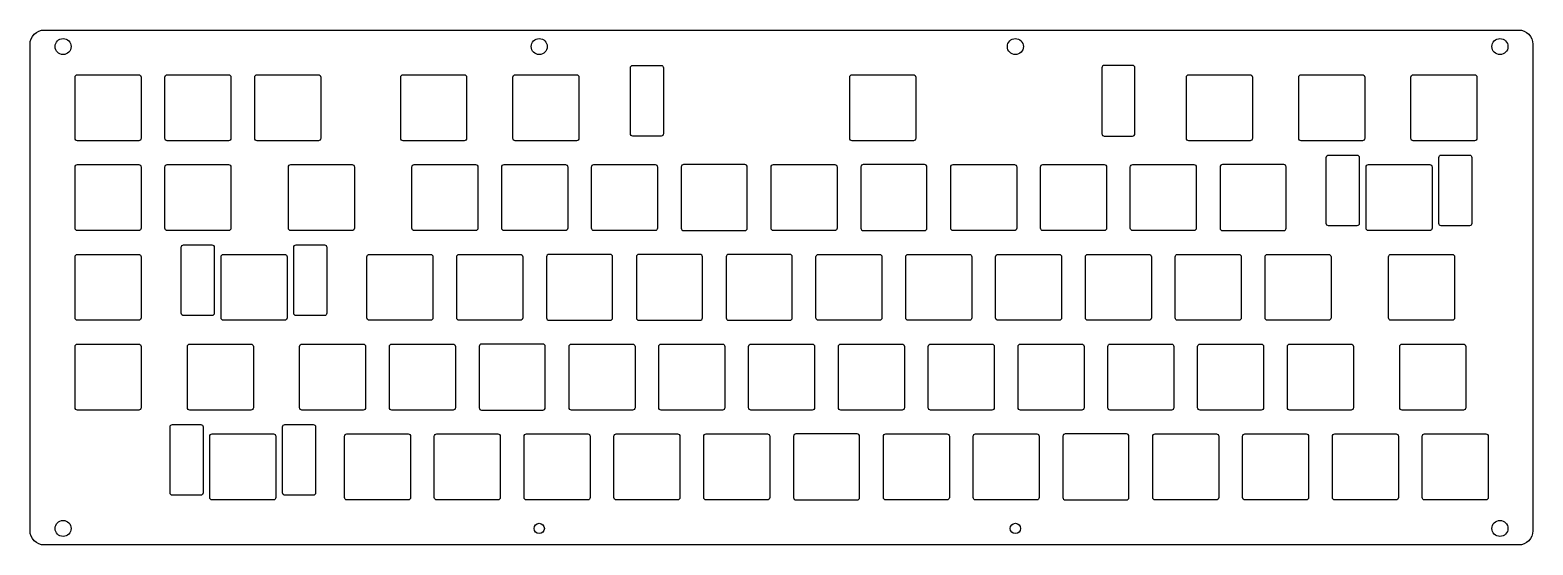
# Model space of a CAD drawing. Header units: millimetres. Extents: x -319 to 0, y -110 to 0.
import ezdxf

# ---------------------------------------------------------------- set-up
doc = ezdxf.new("R2010")
doc.units = ezdxf.units.MM
doc.layers.get('0').update_dxf_attribs({"linetype": 'CONTINUOUS'})

msp = doc.modelspace()

# ---------------------------------------------------------------- linework, layer by layer
for points in [[(-315.9, -109.62, -0.414214), (-318.9, -106.62), (-318.9, -3.37, -0.414214), (-315.9, -0.37), (-3.1, -0.37, -0.414214), (-0.1, -3.37), (-0.1, -106.62, -0.414214), (-3.1, -109.62)], [(-184.53, -22.36, -0.414214), (-185.03, -22.86), (-191.03, -22.86, -0.414214), (-191.53, -22.36), (-191.53, -8.36, -0.414214), (-191.03, -7.86), (-185.03, -7.86, -0.414214), (-184.53, -8.36)], [(-84.53, -22.36), (-84.53, -8.36, 0.414214), (-85.03, -7.86), (-91.03, -7.86, 0.414214), (-91.53, -8.36), (-91.53, -22.36, 0.414214), (-91.03, -22.86), (-85.03, -22.86, 0.414214)], [(-295.34, -23.36, -0.414214), (-295.84, -23.86), (-308.84, -23.86, -0.414214), (-309.34, -23.36), (-309.34, -10.36, -0.414214), (-308.84, -9.86), (-295.84, -9.86, -0.414214), (-295.34, -10.36)], [(-276.29, -23.36, -0.414214), (-276.79, -23.86), (-289.79, -23.86, -0.414214), (-290.29, -23.36), (-290.29, -10.36, -0.414214), (-289.79, -9.86), (-276.79, -9.86, -0.414214), (-276.29, -10.36)], [(-257.24, -23.36, -0.414214), (-257.74, -23.86), (-270.74, -23.86, -0.414214), (-271.24, -23.36), (-271.24, -10.36, -0.414214), (-270.74, -9.86), (-257.74, -9.86, -0.414214), (-257.24, -10.36)], [(-226.28, -23.36, -0.414214), (-226.78, -23.86), (-239.78, -23.86, -0.414214), (-240.28, -23.36), (-240.28, -10.36, -0.414214), (-239.78, -9.86), (-226.78, -9.86, -0.414214), (-226.28, -10.36)], [(-202.47, -23.36, -0.414214), (-202.97, -23.86), (-215.97, -23.86, -0.414214), (-216.47, -23.36), (-216.47, -10.36, -0.414214), (-215.97, -9.86), (-202.97, -9.86, -0.414214), (-202.47, -10.36)], [(-131.03, -23.36, -0.414214), (-131.53, -23.86), (-144.53, -23.86, -0.414214), (-145.03, -23.36), (-145.03, -10.36, -0.414214), (-144.53, -9.86), (-131.53, -9.86, -0.414214), (-131.03, -10.36)], [(-59.6, -23.36, -0.414214), (-60.1, -23.86), (-73.1, -23.86, -0.414214), (-73.6, -23.36), (-73.6, -10.36, -0.414214), (-73.1, -9.86), (-60.1, -9.86, -0.414214), (-59.6, -10.36)], [(-35.78, -23.36, -0.414214), (-36.28, -23.86), (-49.28, -23.86, -0.414214), (-49.78, -23.36), (-49.78, -10.36, -0.414214), (-49.28, -9.86), (-36.28, -9.86, -0.414214), (-35.78, -10.36)], [(-11.97, -23.36, -0.414214), (-12.47, -23.86), (-25.47, -23.86, -0.414214), (-25.97, -23.36), (-25.97, -10.36, -0.414214), (-25.47, -9.86), (-12.47, -9.86, -0.414214), (-11.97, -10.36)], [(-36.93, -41.41, -0.414214), (-37.43, -41.91), (-43.43, -41.91, -0.414214), (-43.93, -41.41), (-43.93, -27.41, -0.414214), (-43.43, -26.91), (-37.43, -26.91, -0.414214), (-36.93, -27.41)], [(-13.06, -41.41, -0.414214), (-13.56, -41.91), (-19.56, -41.91, -0.414214), (-20.06, -41.41), (-20.06, -27.41, -0.414214), (-19.56, -26.91), (-13.56, -26.91, -0.414214), (-13.06, -27.41)], [(-295.34, -42.41, -0.414214), (-295.84, -42.91), (-308.84, -42.91, -0.414214), (-309.34, -42.41), (-309.34, -29.41, -0.414214), (-308.84, -28.91), (-295.84, -28.91, -0.414214), (-295.34, -29.41)], [(-276.29, -42.41, -0.414214), (-276.79, -42.91), (-289.79, -42.91, -0.414214), (-290.29, -42.41), (-290.29, -29.41, -0.414214), (-289.79, -28.91), (-276.79, -28.91, -0.414214), (-276.29, -29.41)], [(-250.1, -42.41, -0.414214), (-250.6, -42.91), (-263.6, -42.91, -0.414214), (-264.1, -42.41), (-264.1, -29.41, -0.414214), (-263.6, -28.91), (-250.6, -28.91, -0.414214), (-250.1, -29.41)], [(-223.9, -42.41, -0.414214), (-224.4, -42.91), (-237.4, -42.91, -0.414214), (-237.9, -42.41), (-237.9, -29.41, -0.414214), (-237.4, -28.91), (-224.4, -28.91, -0.414214), (-223.9, -29.41)], [(-204.85, -42.41, -0.414214), (-205.35, -42.91), (-218.35, -42.91, -0.414214), (-218.85, -42.41), (-218.85, -29.41, -0.414214), (-218.35, -28.91), (-205.35, -28.91, -0.414214), (-204.85, -29.41)], [(-185.8, -42.41, -0.414214), (-186.3, -42.91), (-199.3, -42.91, -0.414214), (-199.8, -42.41), (-199.8, -29.41, -0.414214), (-199.3, -28.91), (-186.3, -28.91, -0.414214), (-185.8, -29.41)], [(-166.75, -42.41), (-166.75, -29.41, 0.414214), (-167.25, -28.91), (-180.25, -28.91, 0.414214), (-180.75, -29.41), (-180.75, -42.41, 0.414214), (-180.25, -42.91), (-167.25, -42.91, 0.414214)], [(-147.7, -42.41, -0.414214), (-148.2, -42.91), (-161.2, -42.91, -0.414214), (-161.7, -42.41), (-161.7, -29.41, -0.414214), (-161.2, -28.91), (-148.2, -28.91, -0.414214), (-147.7, -29.41)], [(-128.65, -42.41), (-128.65, -29.41, 0.414214), (-129.15, -28.91), (-142.15, -28.91, 0.414214), (-142.65, -29.41), (-142.65, -42.41, 0.414214), (-142.15, -42.91), (-129.15, -42.91, 0.414214)], [(-109.6, -42.41, -0.414214), (-110.1, -42.91), (-123.1, -42.91, -0.414214), (-123.6, -42.41), (-123.6, -29.41, -0.414214), (-123.1, -28.91), (-110.1, -28.91, -0.414214), (-109.6, -29.41)], [(-90.55, -42.41, -0.414214), (-91.05, -42.91), (-104.05, -42.91, -0.414214), (-104.55, -42.41), (-104.55, -29.41, -0.414214), (-104.05, -28.91), (-91.05, -28.91, -0.414214), (-90.55, -29.41)], [(-71.5, -42.41, -0.414214), (-72, -42.91), (-85, -42.91, -0.414214), (-85.5, -42.41), (-85.5, -29.41, -0.414214), (-85, -28.91), (-72, -28.91, -0.414214), (-71.5, -29.41)], [(-52.45, -42.41), (-52.45, -29.41, 0.414214), (-52.95, -28.91), (-65.95, -28.91, 0.414214), (-66.45, -29.41), (-66.45, -42.41, 0.414214), (-65.95, -42.91), (-52.95, -42.91, 0.414214)], [(-21.5, -42.41, -0.414214), (-22, -42.91), (-35, -42.91, -0.414214), (-35.5, -42.41), (-35.5, -29.41, -0.414214), (-35, -28.91), (-22, -28.91, -0.414214), (-21.5, -29.41)], [(-279.82, -60.46, -0.414214), (-280.32, -60.96), (-286.32, -60.96, -0.414214), (-286.82, -60.46), (-286.82, -46.46, -0.414214), (-286.32, -45.96), (-280.32, -45.96, -0.414214), (-279.82, -46.46)], [(-255.95, -60.46, -0.414214), (-256.45, -60.96), (-262.45, -60.96, -0.414214), (-262.95, -60.46), (-262.95, -46.46, -0.414214), (-262.45, -45.96), (-256.45, -45.96, -0.414214), (-255.95, -46.46)], [(-295.34, -61.46, -0.414214), (-295.84, -61.96), (-308.84, -61.96, -0.414214), (-309.34, -61.46), (-309.34, -48.46, -0.414214), (-308.84, -47.96), (-295.84, -47.96, -0.414214), (-295.34, -48.46)], [(-264.38, -61.46, -0.414214), (-264.88, -61.96), (-277.88, -61.96, -0.414214), (-278.38, -61.46), (-278.38, -48.46, -0.414214), (-277.88, -47.96), (-264.88, -47.96, -0.414214), (-264.38, -48.46)], [(-233.43, -61.46, -0.414214), (-233.93, -61.96), (-246.93, -61.96, -0.414214), (-247.43, -61.46), (-247.43, -48.46, -0.414214), (-246.93, -47.96), (-233.93, -47.96, -0.414214), (-233.43, -48.46)], [(-214.38, -61.46, -0.414214), (-214.88, -61.96), (-227.88, -61.96, -0.414214), (-228.38, -61.46), (-228.38, -48.46, -0.414214), (-227.88, -47.96), (-214.88, -47.96, -0.414214), (-214.38, -48.46)], [(-195.33, -61.46), (-195.33, -48.46, 0.414214), (-195.83, -47.96), (-208.83, -47.96, 0.414214), (-209.33, -48.46), (-209.33, -61.46, 0.414214), (-208.83, -61.96), (-195.83, -61.96, 0.414214)], [(-176.28, -61.46), (-176.28, -48.46, 0.414214), (-176.78, -47.96), (-189.78, -47.96, 0.414214), (-190.28, -48.46), (-190.28, -61.46, 0.414214), (-189.78, -61.96), (-176.78, -61.96, 0.414214)], [(-157.23, -61.46), (-157.23, -48.46, 0.414214), (-157.73, -47.96), (-170.73, -47.96, 0.414214), (-171.23, -48.46), (-171.23, -61.46, 0.414214), (-170.73, -61.96), (-157.73, -61.96, 0.414214)], [(-138.18, -61.46, -0.414214), (-138.68, -61.96), (-151.68, -61.96, -0.414214), (-152.18, -61.46), (-152.18, -48.46, -0.414214), (-151.68, -47.96), (-138.68, -47.96, -0.414214), (-138.18, -48.46)], [(-119.13, -61.46, -0.414214), (-119.63, -61.96), (-132.63, -61.96, -0.414214), (-133.13, -61.46), (-133.13, -48.46, -0.414214), (-132.63, -47.96), (-119.63, -47.96, -0.414214), (-119.13, -48.46)], [(-100.08, -61.46, -0.414214), (-100.58, -61.96), (-113.58, -61.96, -0.414214), (-114.08, -61.46), (-114.08, -48.46, -0.414214), (-113.58, -47.96), (-100.58, -47.96, -0.414214), (-100.08, -48.46)], [(-94.53, -61.96, -0.414214), (-95.03, -61.46), (-95.03, -48.46, -0.414214), (-94.53, -47.96), (-81.53, -47.96, -0.414214), (-81.03, -48.46), (-81.03, -61.46, -0.414214), (-81.53, -61.96)], [(-75.48, -61.96, -0.414214), (-75.98, -61.46), (-75.98, -48.46, -0.414214), (-75.48, -47.96), (-62.48, -47.96, -0.414214), (-61.98, -48.46), (-61.98, -61.46, -0.414214), (-62.48, -61.96)], [(-42.93, -61.46, -0.414214), (-43.43, -61.96), (-56.43, -61.96, -0.414214), (-56.93, -61.46), (-56.93, -48.46, -0.414214), (-56.43, -47.96), (-43.43, -47.96, -0.414214), (-42.93, -48.46)], [(-30.23, -61.96, -0.414214), (-30.73, -61.46), (-30.73, -48.46, -0.414214), (-30.23, -47.96), (-17.23, -47.96, -0.414214), (-16.73, -48.46), (-16.73, -61.46, -0.414214), (-17.23, -61.96)], [(-295.34, -80.51, -0.414214), (-295.84, -81.01), (-308.84, -81.01, -0.414214), (-309.34, -80.51), (-309.34, -67.51, -0.414214), (-308.84, -67.01), (-295.84, -67.01, -0.414214), (-295.34, -67.51)], [(-271.53, -80.51, -0.414214), (-272.03, -81.01), (-285.03, -81.01, -0.414214), (-285.53, -80.51), (-285.53, -67.51, -0.414214), (-285.03, -67.01), (-272.03, -67.01, -0.414214), (-271.53, -67.51)], [(-247.72, -80.51, -0.414214), (-248.22, -81.01), (-261.22, -81.01, -0.414214), (-261.72, -80.51), (-261.72, -67.51, -0.414214), (-261.22, -67.01), (-248.22, -67.01, -0.414214), (-247.72, -67.51)], [(-228.67, -80.51, -0.414214), (-229.17, -81.01), (-242.17, -81.01, -0.414214), (-242.67, -80.51), (-242.67, -67.51, -0.414214), (-242.17, -67.01), (-229.17, -67.01, -0.414214), (-228.67, -67.51)], [(-209.62, -80.51), (-209.62, -67.51, 0.414214), (-210.12, -67.01), (-223.12, -67.01, 0.414214), (-223.62, -67.51), (-223.62, -80.51, 0.414214), (-223.12, -81.01), (-210.12, -81.01, 0.414214)], [(-190.57, -80.51, -0.414214), (-191.07, -81.01), (-204.07, -81.01, -0.414214), (-204.57, -80.51), (-204.57, -67.51, -0.414214), (-204.07, -67.01), (-191.07, -67.01, -0.414214), (-190.57, -67.51)], [(-171.52, -80.51, -0.414214), (-172.02, -81.01), (-185.02, -81.01, -0.414214), (-185.52, -80.51), (-185.52, -67.51, -0.414214), (-185.02, -67.01), (-172.02, -67.01, -0.414214), (-171.52, -67.51)], [(-152.47, -80.51, -0.414214), (-152.97, -81.01), (-165.97, -81.01, -0.414214), (-166.47, -80.51), (-166.47, -67.51, -0.414214), (-165.97, -67.01), (-152.97, -67.01, -0.414214), (-152.47, -67.51)], [(-146.92, -81.01, -0.414214), (-147.42, -80.51), (-147.42, -67.51, -0.414214), (-146.92, -67.01), (-133.92, -67.01, -0.414214), (-133.42, -67.51), (-133.42, -80.51, -0.414214), (-133.92, -81.01)], [(-114.37, -80.51, -0.414214), (-114.87, -81.01), (-127.87, -81.01, -0.414214), (-128.37, -80.51), (-128.37, -67.51, -0.414214), (-127.87, -67.01), (-114.87, -67.01, -0.414214), (-114.37, -67.51)], [(-95.32, -80.51, -0.414214), (-95.82, -81.01), (-108.82, -81.01, -0.414214), (-109.32, -80.51), (-109.32, -67.51, -0.414214), (-108.82, -67.01), (-95.82, -67.01, -0.414214), (-95.32, -67.51)], [(-76.27, -80.51, -0.414214), (-76.77, -81.01), (-89.77, -81.01, -0.414214), (-90.27, -80.51), (-90.27, -67.51, -0.414214), (-89.77, -67.01), (-76.77, -67.01, -0.414214), (-76.27, -67.51)], [(-57.22, -80.51, -0.414214), (-57.72, -81.01), (-70.72, -81.01, -0.414214), (-71.22, -80.51), (-71.22, -67.51, -0.414214), (-70.72, -67.01), (-57.72, -67.01, -0.414214), (-57.22, -67.51)], [(-51.67, -81.01, -0.414214), (-52.17, -80.51), (-52.17, -67.51, -0.414214), (-51.67, -67.01), (-38.67, -67.01, -0.414214), (-38.17, -67.51), (-38.17, -80.51, -0.414214), (-38.67, -81.01)], [(-14.35, -80.51, -0.414214), (-14.85, -81.01), (-27.85, -81.01, -0.414214), (-28.35, -80.51), (-28.35, -67.51, -0.414214), (-27.85, -67.01), (-14.85, -67.01, -0.414214), (-14.35, -67.51)], [(-282.2, -98.56, -0.414214), (-282.7, -99.06), (-288.7, -99.06, -0.414214), (-289.2, -98.56), (-289.2, -84.56, -0.414214), (-288.7, -84.06), (-282.7, -84.06, -0.414214), (-282.2, -84.56)], [(-266.77, -99.56, -0.414214), (-267.27, -100.06), (-280.27, -100.06, -0.414214), (-280.77, -99.56), (-280.77, -86.56, -0.414214), (-280.27, -86.06), (-267.27, -86.06, -0.414214), (-266.77, -86.56)], [(-258.33, -98.56, -0.414214), (-258.83, -99.06), (-264.83, -99.06, -0.414214), (-265.33, -98.56), (-265.33, -84.56, -0.414214), (-264.83, -84.06), (-258.83, -84.06, -0.414214), (-258.33, -84.56)], [(-251.69, -100.06, -0.414214), (-252.19, -99.56), (-252.19, -86.56, -0.414214), (-251.69, -86.06), (-238.69, -86.06, -0.414214), (-238.19, -86.56), (-238.19, -99.56, -0.414214), (-238.69, -100.06)], [(-219.14, -99.56, -0.414214), (-219.64, -100.06), (-232.64, -100.06, -0.414214), (-233.14, -99.56), (-233.14, -86.56, -0.414214), (-232.64, -86.06), (-219.64, -86.06, -0.414214), (-219.14, -86.56)], [(-200.09, -99.56, -0.414214), (-200.59, -100.06), (-213.59, -100.06, -0.414214), (-214.09, -99.56), (-214.09, -86.56, -0.414214), (-213.59, -86.06), (-200.59, -86.06, -0.414214), (-200.09, -86.56)], [(-181.04, -99.56, -0.414214), (-181.54, -100.06), (-194.54, -100.06, -0.414214), (-195.04, -99.56), (-195.04, -86.56, -0.414214), (-194.54, -86.06), (-181.54, -86.06, -0.414214), (-181.04, -86.56)], [(-161.99, -99.56, -0.414214), (-162.49, -100.06), (-175.49, -100.06, -0.414214), (-175.99, -99.56), (-175.99, -86.56, -0.414214), (-175.49, -86.06), (-162.49, -86.06, -0.414214), (-161.99, -86.56)], [(-142.94, -99.56), (-142.94, -86.56, 0.414214), (-143.44, -86.06), (-156.44, -86.06, 0.414214), (-156.94, -86.56), (-156.94, -99.56, 0.414214), (-156.44, -100.06), (-143.44, -100.06, 0.414214)], [(-123.89, -99.56, -0.414214), (-124.39, -100.06), (-137.39, -100.06, -0.414214), (-137.89, -99.56), (-137.89, -86.56, -0.414214), (-137.39, -86.06), (-124.39, -86.06, -0.414214), (-123.89, -86.56)], [(-104.84, -99.56, -0.414214), (-105.34, -100.06), (-118.34, -100.06, -0.414214), (-118.84, -99.56), (-118.84, -86.56, -0.414214), (-118.34, -86.06), (-105.34, -86.06, -0.414214), (-104.84, -86.56)], [(-85.79, -99.56), (-85.79, -86.56, 0.414214), (-86.29, -86.06), (-99.29, -86.06, 0.414214), (-99.79, -86.56), (-99.79, -99.56, 0.414214), (-99.29, -100.06), (-86.29, -100.06, 0.414214)], [(-66.74, -99.56, -0.414214), (-67.24, -100.06), (-80.24, -100.06, -0.414214), (-80.74, -99.56), (-80.74, -86.56, -0.414214), (-80.24, -86.06), (-67.24, -86.06, -0.414214), (-66.74, -86.56)], [(-47.69, -99.56, -0.414214), (-48.19, -100.06), (-61.19, -100.06, -0.414214), (-61.69, -99.56), (-61.69, -86.56, -0.414214), (-61.19, -86.06), (-48.19, -86.06, -0.414214), (-47.69, -86.56)], [(-28.64, -99.56, -0.414214), (-29.14, -100.06), (-42.14, -100.06, -0.414214), (-42.64, -99.56), (-42.64, -86.56, -0.414214), (-42.14, -86.06), (-29.14, -86.06, -0.414214), (-28.64, -86.56)], [(-23.09, -100.06, -0.414214), (-23.59, -99.56), (-23.59, -86.56, -0.414214), (-23.09, -86.06), (-10.09, -86.06, -0.414214), (-9.59, -86.56), (-9.59, -99.56, -0.414214), (-10.09, -100.06)]]:
    msp.add_lwpolyline(points, format="xyb", close=True)
for centre, radius in [((-311.89, -3.87), 1.7), ((-210.89, -3.87), 1.7), ((-109.89, -3.87), 1.7), ((-7.09, -3.87), 1.7), ((-311.89, -106.12), 1.7), ((-210.89, -106.12), 1.1), ((-109.89, -106.12), 1.1), ((-7.09, -106.12), 1.7)]:
    msp.add_circle(centre, radius)

doc.saveas('drawing.dxf')
